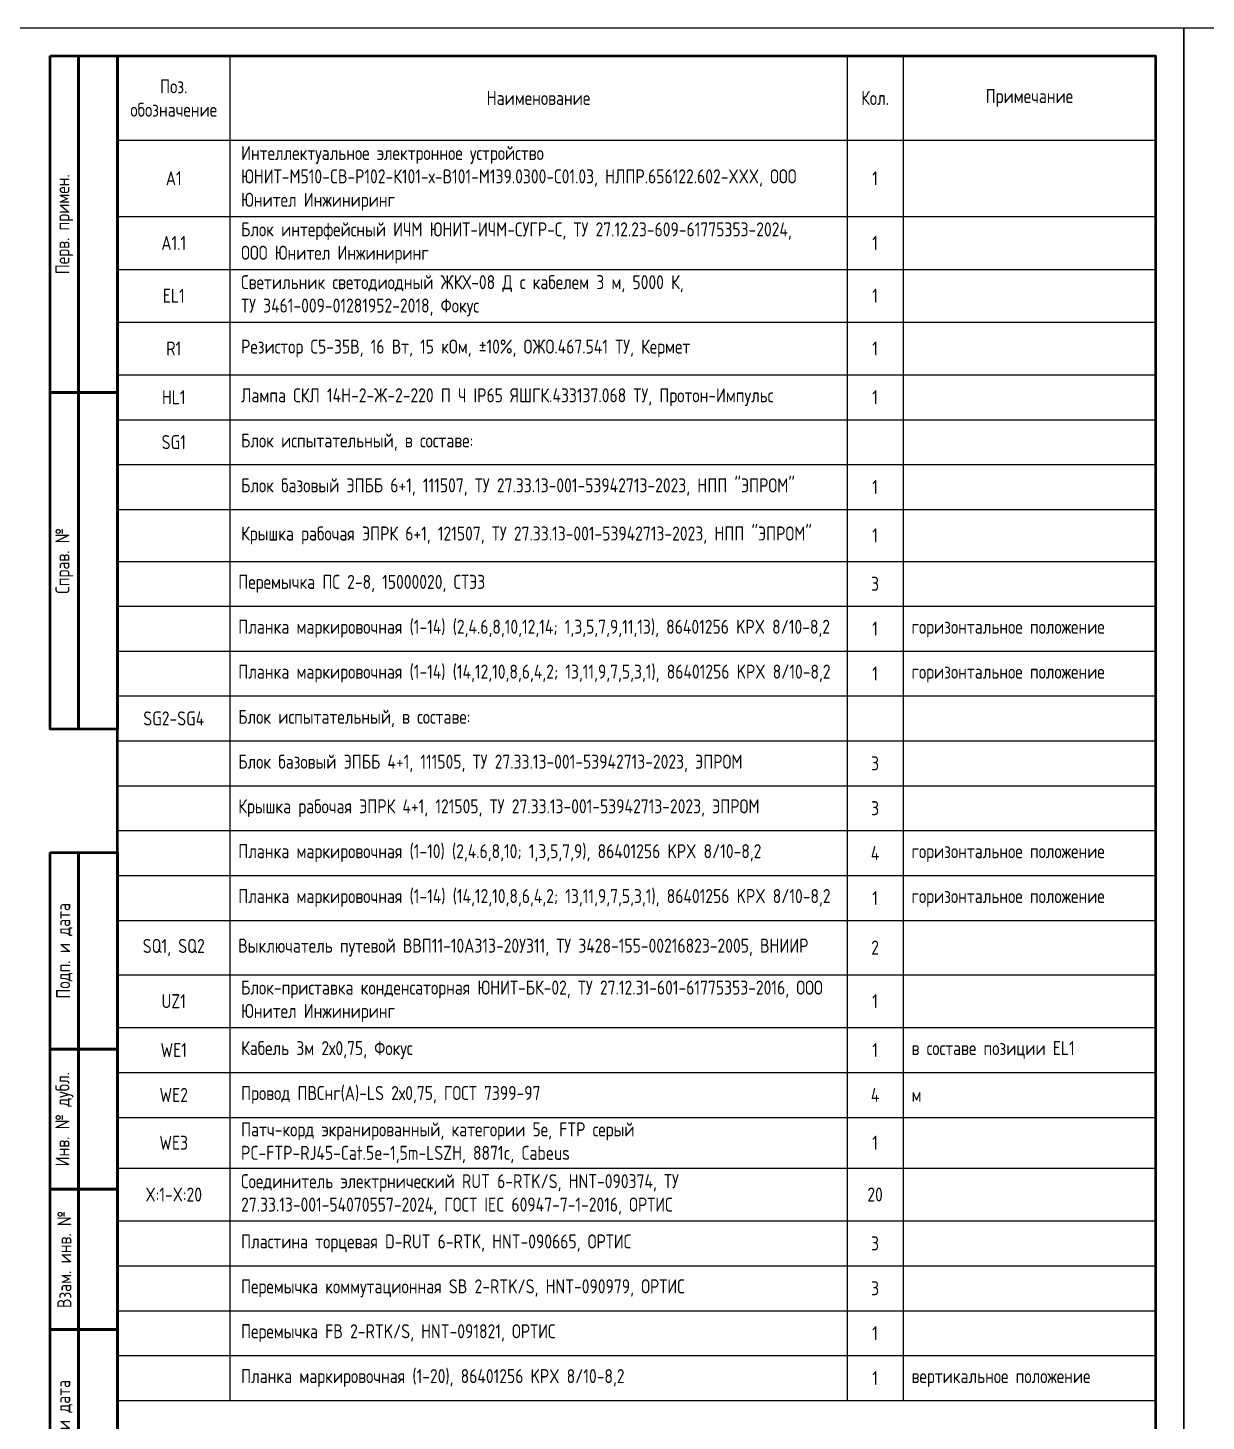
# Model space of a CAD drawing. Header units: millimetres. Extents: x -774 to 2891, y -90 to 618.
# Drawn here: x -416 to -206, y 48.7 to 297 of the extents above; entities that cross this region are included whole.
import ezdxf

# ---------------------------------------------------------------- set-up
doc = ezdxf.new("R2010")
doc.units = ezdxf.units.MM
doc.styles.add('Gost_type_A', font='GOST_A.TTF')

# ---------------------------------------------------------------- blocks, each defined once
blk = doc.blocks.new('Штамп левый верхний')
at = {"lineweight": 50}
for points in [[(-12, 0), (-7, 0), (-7, -60), (-12, -60)], [(-7, 0), (0, 0), (0, -60), (-7, -60)], [(-12, -60), (-7, -60), (-7, -120), (-12, -120)], [(-7, -60), (0, -60), (0, -120), (-7, -120)]]:
    blk.add_lwpolyline(points, close=True, dxfattribs=at)
at = {"char_height": 2.5, "width": 60, "attachment_point": 5, "rotation": 90, "style": 'Gost_type_A'}
for s, insert in [('Перв. примен.', (-9.5, -30)), ('Справ. №', (-9.5, -90))]:
    blk.add_mtext(s, dxfattribs=dict(at, insert=insert))
blk = doc.blocks.new('Штамп левый нижний')
at = {"lineweight": 50}
for points in [[(-12, 145), (-7, 145), (-7, 110), (-12, 110)], [(-7, 145), (0, 145), (0, 110), (-7, 110)], [(-12, 110), (-7, 110), (-7, 85), (-12, 85)], [(-7, 110), (0, 110), (0, 85), (-7, 85)], [(-12, 85), (-7, 85), (-7, 60), (-12, 60)], [(-7, 85), (0, 85), (0, 60), (-7, 60)], [(-12, 60), (-7, 60), (-7, 25), (-12, 25)], [(-7, 60), (0, 60), (0, 25), (-7, 25)], [(-12, 25), (-7, 25), (-7, 0), (-12, 0)], [(-7, 25), (0, 25), (0, 0), (-7, 0)]]:
    blk.add_lwpolyline(points, close=True, dxfattribs=at)
at = {"char_height": 2.5, "attachment_point": 5, "rotation": 90, "style": 'Gost_type_A'}
for s, insert, width in [('Подп. и дата', (-9.5, 127.5), 35), ('Инв. № дубл.', (-9.5, 97.5), 25), ('Взам. инв. №', (-9.5, 72.5), 25), ('Подп. и дата', (-9.5, 42.5), 35), ('Инв. N подл.', (-9.5, 12.5), 25)]:
    blk.add_mtext(s, dxfattribs=dict(at, insert=insert, width=width))
blk = doc.blocks.new('Формат_А4')
blk.add_lwpolyline([(0, 297), (0, 0), (-210, 0), (-210, 297)], close=True)
at = {"lineweight": 50}
blk.add_lwpolyline([(-190, 292), (-5, 292), (-5, 5), (-190, 5)], close=True, dxfattribs=at)
blk = doc.blocks.new('*T21')
at = {"color": 0, "lineweight": -2, "transparency": 16777216}
for p, q in [((0, 0), (185, 0)), ((0, 0), (0, -15)), ((20, 0), (20, -15)), ((130, 0), (130, -15)), ((140, 0), (140, -15)), ((185, 0), (185, -15)), ((210, 0), (395, 0)), ((210, 0), (210, -15)), ((230, 0), (230, -15)), ((340, 0), (340, -15)), ((350, 0), (350, -15)), ((395, 0), (395, -15))]:
    blk.add_line(p, q, dxfattribs=at)
at = {"color": 0, "linetype": 'ByBlock', "lineweight": -2, "transparency": 16777216}
for p, q in [((0, -15), (185, -15)), ((0, -15), (0, -239.64)), ((20, -15), (20, -239.64)), ((130, -15), (130, -239.64)), ((140, -15), (140, -90.08)), ((185, -15), (185, -239.64)), ((210, -15), (395, -15)), ((210, -15), (210, -176.25)), ((230, -15), (230, -176.25)), ((340, -15), (340, -176.25)), ((350, -15), (350, -40.25)), ((395, -15), (395, -176.25)), ((210, -24.25), (395, -24.25)), ((0, -28.63), (185, -28.63)), ((210, -32.25), (395, -32.25)), ((0, -38.06), (185, -38.06)), ((210, -40.25), (395, -40.25)), ((350, -40.25), (350, -48.25)), ((0, -47.45), (185, -47.45)), ((210, -48.25), (395, -48.25)), ((350, -48.25), (350, -176.25)), ((0, -56.83), (185, -56.83)), ((210, -56.25), (395, -56.25)), ((210, -64.25), (395, -64.25)), ((0, -64.83), (185, -64.83)), ((0, -72.83), (185, -72.83)), ((210, -72.25), (395, -72.25)), ((0, -80.83), (185, -80.83)), ((210, -80.25), (395, -80.25)), ((210, -88.25), (395, -88.25)), ((0, -90.08), (185, -90.08)), ((140, -90.08), (140, -163.75)), ((210, -96.25), (395, -96.25)), ((0, -98.08), (185, -98.08)), ((210, -104.25), (395, -104.25)), ((0, -106.08), (185, -106.08)), ((0, -114.08), (185, -114.08)), ((210, -112.25), (395, -112.25)), ((210, -120.25), (395, -120.25)), ((0, -122.08), (185, -122.08)), ((210, -128.25), (395, -128.25)), ((0, -130.08), (185, -130.08)), ((210, -136.25), (395, -136.25)), ((0, -138.08), (185, -138.08)), ((0, -146.08), (185, -146.08)), ((210, -144.25), (395, -144.25)), ((210, -152.25), (395, -152.25)), ((0, -154.08), (185, -154.08)), ((210, -160.25), (395, -160.25)), ((0, -163.75), (185, -163.75)), ((140, -163.75), (140, -239.64)), ((210, -168.25), (395, -168.25)), ((0, -173.18), (185, -173.18)), ((210, -176.25), (395, -176.25)), ((0, -181.18), (185, -181.18)), ((0, -189.18), (185, -189.18)), ((0, -198.23), (185, -198.23)), ((0, -207.64), (185, -207.64)), ((0, -215.64), (185, -215.64)), ((0, -223.64), (185, -223.64)), ((0, -231.64), (185, -231.64)), ((0, -239.64), (185, -239.64))]:
    blk.add_line(p, q, dxfattribs=at)
at = {"transparency": 16777216, "char_height": 2.5, "style": 'Gost_type_A'}
for s, insert, width, attachment_point in [('Поз. обозначение', (10, -7.5), 17, 5), ('Поз. обозначение', (220, -7.5), 17, 5), ('Наименование', (75, -7.5), 107, 5), ('Кол.', (135, -7.5), 7, 5), ('Примечание', (162.5, -7.5), 42, 5), ('Наименование', (285, -7.5), 107, 5), ('Кол.', (345, -7.5), 7, 5), ('Примечание', (372.5, -7.5), 42, 5), ('Перемычка ПС 2-8, 15000020, СТЭЗ ', (21.5, -94.08), 107, 4), ('3', (135, -94.08), 7, 5), ('1', (135, -102.08), 7, 5), ('Планка маркировочная (1-14) (14,12,10,8,6,4,2; 13,11,9,7,5,3,1), 86401256 KPX 8/10-8,2', (21.5, -110.08), 107, 4), ('1', (135, -110.08), 7, 5), ('{\\C256;Блок испытательный, в составе:}', (21.5, -118.08), 107, 4), ('Блок базовый ЭПББ 4+1, 111505, ТУ 27.33.13-001-53942713-2023, ЭПРОМ', (21.5, -126.08), 107, 4), ('3', (135, -126.08), 7, 5), ('Планка маркировочная (1-10) (2,4.6,8,10; 1,3,5,7,9), 86401256 KPX 8/10-8,2', (21.5, -142.08), 107, 4), ('4', (135, -142.08), 7, 5), ('Планка маркировочная (1-14) (14,12,10,8,6,4,2; 13,11,9,7,5,3,1), 86401256 KPX 8/10-8,2', (21.5, -150.08), 107, 4), ('1', (135, -150.08), 7, 5)]:
    blk.add_mtext(s, dxfattribs=dict(at, insert=insert, width=width, attachment_point=attachment_point))
at = {"color": 0, "transparency": 16777216, "char_height": 2.5, "style": 'Gost_type_A'}
for s, insert, width, attachment_point in [('{\\C256;Интеллектуальное электронное устройство ЮНИТ-М510-CВ-Р102-К101-х-В101-М139.0300-С01.03, НЛПР.656122.602-XXX, }ООО Юнител Инжиниринг', (22, -21.81), 106, 4), ('Соединитель электрический RPV 4-MT(-P), HNT-131560, ТУ 27.33.13-001-54070557-2024, ГОСТ IEC 60947-7-1-2016, ОРТИС ', (232, -19.62), 106, 4), ('X:21-X:32', (220, -19.62), 18, 5), ('12', (345, -19.62), 7, 5), ('A1', (10, -21.81), 18, 5), ('1', (135, -21.81), 7, 5), ('Пластина торцевая D-RPV 4-MT(-P), HNT-131561, ОРТИС', (232, -28.25), 106, 4), ('6', (345, -28.25), 7, 5), ('Блок интерфейсный ИЧМ ЮНИТ-ИЧМ-СУГР-С, ТУ 27.12.23-609-61775353-2024,     ООО Юнител Инжиниринг', (22, -33.34), 106, 4), ('A1.1', (10, -33.34), 18, 5), ('1', (135, -33.34), 7, 5), ('Перемычка FBS 2-6, HNT-091360, ОРТИС', (232, -36.25), 106, 4), ('6', (345, -36.25), 7, 5), ('Светильник светодиодный ЖКХ-08 Д с кабелем 3 м, 5000 К,\\PТУ 3461-009-01281952-2018, Фокус ', (22, -42.75), 106, 4), ('EL1', (10, -42.75), 18, 5), ('1', (135, -42.75), 7, 5), ('Планка маркировочная (21-32), 86401217 KPX 6/10-6,2', (231.5, -44.25), 107, 4), ('1', (345, -44.25), 7, 5), ('вертикальное положение', (351.5, -44.25), 42, 4), ('R1', (10, -52.14), 18, 5), ('{\\C256;Резистор С5-35В, 16 Вт, 15 кОм, ±10%, ОЖО.467.541 ТУ, Кермет}', (22, -52.14), 106, 4), ('1', (135, -52.14), 7, 5), ('HL1', (10, -60.83), 18, 5), ('{\\C256;Лампа СКЛ 14Н-2-Ж-2-220 П Ч IP65 ЯШГК.433137.068 ТУ, Протон-Импульс}', (22, -60.83), 106, 4), ('1', (135, -60.83), 7, 5), ('SG1', (10, -68.83), 18, 5), ('{\\C256;Блок испытательный, в составе:}', (22, -68.83), 106, 4), ('{\\C256;Блок базовый ЭПББ 6+1, 111507, ТУ 27.33.13-001-53942713-2023, НПП "ЭПРОМ"}', (22, -76.83), 106, 4), ('1', (135, -76.83), 7, 5), ('{\\C256;Крышка рабочая ЭПРК 6+1, 121507, ТУ 27.33.13-001-53942713-2023, НПП "ЭПРОМ"}', (22, -85.46), 106, 4), ('1', (135, -85.46), 7, 5), ('{\\C256;Планка маркировочная} (1-14) (2,4.6,8,10,12,14; 1,3,5,7,9,11,13){\\C256;, 86401256 KPX 8/10-8,2}', (21.5, -102.08), 107, 4), ('горизонтальное положение', (141.5, -102.08), 42, 4), ('горизонтальное положение', (141.5, -110.08), 42, 4), ('SG2-SG4', (10, -118.08), 18, 5), ('Крышка рабочая ЭПРК 4+1, 121505, ТУ 27.33.13-001-53942713-2023, ЭПРОМ', (21.5, -134.08), 107, 4), ('3', (135, -134.08), 7, 5), ('горизонтальное положение', (141.5, -142.08), 42, 4), ('горизонтальное положение', (141.5, -150.08), 42, 4), ('SQ1, SQ2', (10, -158.92), 18, 5), ('{\\C256;Выключатель путевой ВВП11-10А313-20У311, ТУ 3428-155-00216823-2005, ВНИИР }', (21.5, -158.92), 107, 4), ('2', (135, -158.92), 7, 5), ('{\\C256;Блок-приставка конденсаторная ЮНИТ-БК-02, ТУ 27.12.31-601-61775353-2016, }ООО Юнител Инжиниринг', (22, -168.47), 106, 4), ('UZ1', (10, -168.47), 18, 5), ('1', (135, -168.47), 7, 5), ('WE1', (10, -177.18), 18, 5), ('Кабель 3м 2х0,75, Фокус', (22, -177.18), 106, 4), ('1', (135, -177.18), 7, 5), ('{\\C256;в составе позиции} EL1', (141.5, -177.18), 42, 4), ('Провод ПВСнг(А)-LS 2х0,75, ГОСТ 7399-97', (22, -185.18), 106, 4), ('WE2', (10, -185.18), 18, 5), ('4', (135, -185.18), 7, 5), ('{\\C256;м}', (141.5, -185.18), 42, 4), ('{\\C256;Патч-корд экранированный, категории 5е, FTP серый PC-FTP-RJ45-Cat.5e-1,5m-LSZH, 8871c, Cabeus}', (22, -193.71), 106, 4), ('WE3', (10, -193.71), 18, 5), ('1', (135, -193.71), 7, 5), ('Соединитель электрнический RUT 6-RTK/S, HNT-090374, ТУ 27.33.13-001-54070557-2024, ГОСТ IEC 60947-7-1-2016, ОРТИС', (22, -202.93), 106, 4), ('X:1-X:20', (10, -202.93), 18, 5), ('20', (135, -202.93), 7, 5), ('Пластина торцевая D-RUT 6-RTK, HNT-090665, ОРТИС', (22, -211.64), 106, 4), ('3', (135, -211.64), 7, 5), ('Перемычка коммутационная SB 2-RTK/S, HNT-090979, ОРТИС', (22, -219.64), 106, 4), ('3', (135, -219.64), 7, 5), ('Перемычка FB 2-RTK/S, HNT-091821, ОРТИС', (22, -227.64), 106, 4), ('1', (135, -227.64), 7, 5), ('Планка маркировочная (1-20), 86401256 KPX 8/10-8,2', (22, -235.64), 106, 4), ('1', (135, -235.64), 7, 5), ('вертикальное положение', (141.5, -235.64), 42, 4)]:
    blk.add_mtext(s, dxfattribs=dict(at, insert=insert, width=width, attachment_point=attachment_point))

msp = doc.modelspace()

# ---------------------------------------------------------------- block references
at = {"color": 1}
for name, p in [('Формат_А4', (-210, 0)), ('Формат_А4', (0, 0)), ('Штамп левый верхний', (-400, 292)), ('Штамп левый нижний', (-400, 5))]:
    msp.add_blockref(name, p, dxfattribs=at)
msp.add_blockref('*T21', (-400, 292))

doc.saveas('drawing.dxf')
